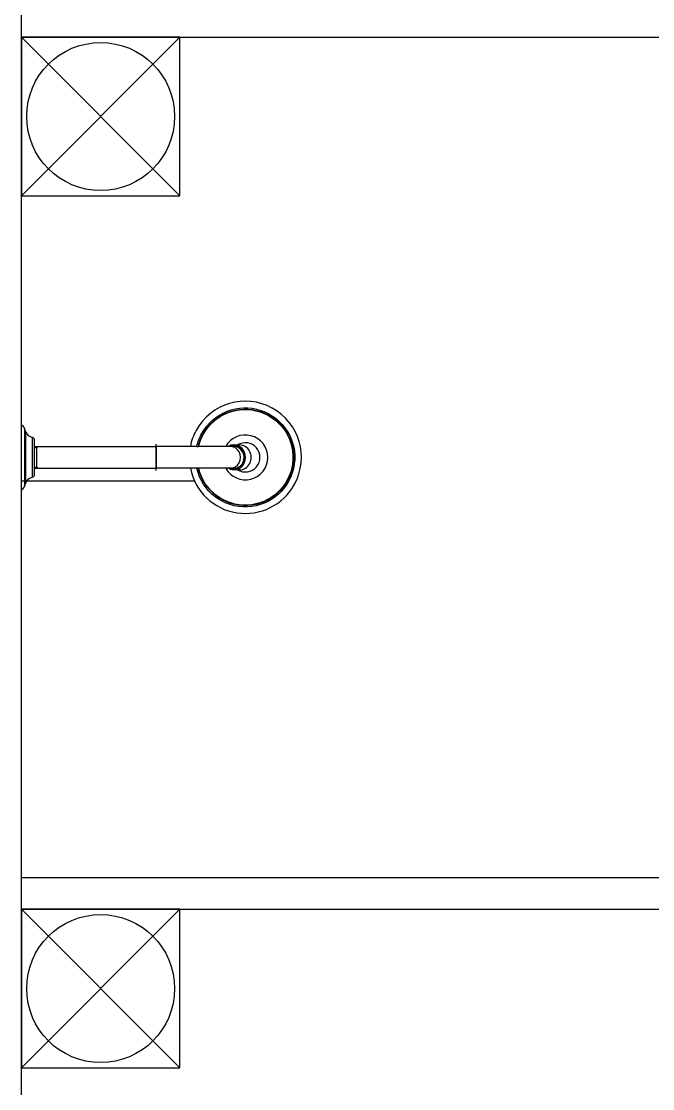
# Model space of a CAD drawing. Header units: millimetres. Extents: x 999 to 1260, y -38 to 225.
# Drawn here: x 1065.437 to 1066.035, y 79.832 to 80.842 of the extents above; entities that cross this region are included whole.
import ezdxf
from ezdxf.enums import TextEntityAlignment as Align

# ---------------------------------------------------------------- set-up
doc = ezdxf.new("R2010")
doc.units = ezdxf.units.MM
doc.linetypes.add('DASHDOT', pattern=[1, 0.5, -0.25, 0, -0.25])
doc.layers.add('I-ARQ', color=8, linetype='Continuous')
doc.styles.add('ROMANS', font='romans', dxfattribs={"oblique": 15})

# ---------------------------------------------------------------- blocks, each defined once
blk = doc.blocks.new('praça')
at = {"layer": 'I-ARQ'}
for p, q in [((1253.4708, 25.3444), (1259.4158, 25.3444)), ((1255.8658, 25.3444), (1255.7158, 25.1944)), ((1255.8658, 25.1944), (1255.7158, 25.3444)), ((1255.7158, 25.3444), (1255.7158, 25.1944)), ((1255.8658, 25.3444), (1255.7158, 25.3444)), ((1255.8658, 25.3444), (1255.8658, 24.1344)), ((1255.8658, 25.1944), (1255.8658, 25.3444)), ((1255.8958, 25.3444), (1255.8958, 24.1344)), ((1256.2708, 25.1806), (1256.2708, 25.3444)), ((1256.6908, 25.3444), (1256.5408, 25.1944)), ((1256.6908, 25.1944), (1256.5408, 25.3444)), ((1256.5408, 25.3444), (1256.5408, 25.1944)), ((1256.6908, 25.3444), (1256.5408, 25.3444)), ((1256.6908, 25.3444), (1256.6908, 24.1344)), ((1256.6908, 25.1944), (1256.6908, 25.3444)), ((1255.7158, 25.1944), (1255.8658, 25.1944)), ((1256.5408, 25.1944), (1256.6908, 25.1944))]:
    blk.add_line(p, q, dxfattribs=at)
at = {"layer": 'I-ARQ', "ltscale": 0.200747}
blk.add_lwpolyline([(1256.2662, 25.3414, -0.164371), (1256.2624, 25.3444), (1256.3242, 25.3444, -0.164371), (1256.3205, 25.3414)], format="xyb", dxfattribs=at)
at = {"layer": 'I-ARQ'}
blk.add_lwpolyline([(1256.3205, 25.3414), (1256.2662, 25.3414), (1256.2694, 25.3403), (1256.3173, 25.3403)], close=True, dxfattribs=at)
for points in [[(1256.2743, 25.3342, 0.280777), (1256.2694, 25.3403)], [(1256.3124, 25.3342, -0.377188), (1256.3104, 25.3324), (1256.2762, 25.3324, -0.377188), (1256.2743, 25.3342)], [(1256.3173, 25.3403, 0.280777), (1256.3124, 25.3342)], [(1256.283, 25.1845, 0.700978), (1256.2679, 25.0859, 1), (1256.3188, 25.1791, 0.07613), (1256.3037, 25.1845)], [(1256.3037, 25.1783, -0.06962), (1256.3158, 25.1737, -5.480122), (1256.283, 25.1783)], [(1256.283, 25.151, 3.836175), (1256.3037, 25.151)], [(1256.2816, 25.1398, 1.802734), (1256.3051, 25.1398)]]:
    blk.add_lwpolyline(points, format="xyb", dxfattribs=at)
at = {"layer": 'I-ARQ', "ltscale": 0.352288}
blk.add_lwpolyline([(1256.3124, 25.3342), (1256.2743, 25.3342)], dxfattribs=at)
at = {"layer": 'I-ARQ', "ltscale": 0.029062}
for points in [[(1256.284, 25.3324), (1256.284, 25.3301), (1256.283, 25.3283)], [(1256.3026, 25.3324), (1256.3026, 25.3301)]]:
    blk.add_lwpolyline(points, dxfattribs=at)
at = {"layer": 'I-ARQ'}
for points in [[(1256.283, 25.3324), (1256.283, 25.2168)], [(1256.3037, 25.3324), (1256.3037, 25.2168)]]:
    blk.add_lwpolyline(points, dxfattribs=at)
at = {"layer": 'I-ARQ', "ltscale": 0.242325}
blk.add_lwpolyline([(1256.3037, 25.3301), (1256.283, 25.3301)], dxfattribs=at)
at = {"layer": 'I-ARQ', "ltscale": 0.218093}
blk.add_lwpolyline([(1256.3026, 25.3301), (1256.2852, 25.3301)], dxfattribs=at)
at = {"layer": 'I-ARQ', "ltscale": 0.025813}
blk.add_lwpolyline([(1256.3026, 25.3301), (1256.3037, 25.3283)], dxfattribs=at)
at = {"layer": 'I-ARQ', "linetype": 'DASHDOT', "ltscale": 0.30975}
blk.add_lwpolyline([(1256.2809, 25.2168), (1256.3057, 25.2168)], dxfattribs=at)
at = {"layer": 'I-ARQ', "ltscale": 0.06322}
for points in [[(1256.283, 25.1845), (1256.283, 25.2168)], [(1256.3037, 25.1845), (1256.3037, 25.2168)], [(1256.283, 25.151), (1256.283, 25.1845)], [(1256.3037, 25.1783), (1256.3037, 25.1845)], [(1256.283, 25.1415), (1256.283, 25.151)], [(1256.3037, 25.1415), (1256.3037, 25.151)]]:
    blk.add_lwpolyline(points, dxfattribs=at)
at = {"layer": 'I-ARQ', "ltscale": 0.258125}
blk.add_lwpolyline([(1256.3037, 25.2168), (1256.283, 25.2168)], dxfattribs=at)
at = {"layer": 'I-ARQ', "ltscale": 0.06322}
for points in [[(1256.3037, 25.1783), (1256.3037, 25.1769, -0.067971), (1256.3152, 25.1725, -5.429636), (1256.283, 25.1769)], [(1256.3037, 25.151), (1256.3037, 25.1766, -0.067551), (1256.315, 25.1723, -5.416932), (1256.283, 25.1766)]]:
    blk.add_lwpolyline(points, format="xyb", dxfattribs=at)
at = {"layer": 'I-ARQ', "ltscale": 0.067122}
blk.add_lwpolyline([(1256.2816, 25.138), (1256.2816, 25.1435, -0.128945), (1256.283, 25.1487)], format="xyb", dxfattribs=at)
at = {"layer": 'I-ARQ', "ltscale": 0.067121}
for points in [[(1256.3051, 25.1434), (1256.3051, 25.1398)], [(1256.3051, 25.1398), (1256.3051, 25.138)]]:
    blk.add_lwpolyline(points, dxfattribs=at)
at = {"layer": 'I-ARQ'}
for centre in [(1255.7908, 25.2694), (1256.6158, 25.2694)]:
    blk.add_circle(centre, 0.07, dxfattribs=at)
for centre, major_axis, ratio, start_param, end_param in [((1256.2933, 25.1436), (0.0113, 0), 0.939693, 2.733001, 6.691776), ((1256.2933, 25.1436), (0.0112, 0), 0.939693, 2.754134, 6.670642), ((1256.2933, 25.1434), (0.0118, 0), 0.939692, 3.141598, 6.28319), ((1256.2933, 25.1435), (0.0105, 0), 0.939697, 2.94214, 3.141549), ((1256.2933, 25.1435), (0.0105, 0), 0.939693, 3.141564, 4.21239), ((1256.2933, 25.1466), (0.0103, 0), 0.939693, 3.141592, 6.283185), ((1256.2933, 25.1429), (0.00722, 0.00722), 0.999999, 2.168493, 2.329509), ((1256.2933, 25.1435), (0.0105, 0), 0.939693, 4.212389, 6.283156), ((1256.2933, 25.1429), (0.00722, -0.00722), 0.999999, 0.812087, 0.973104), ((1256.2933, 25.1434), (0.0118, 0), 0.942389, -0.000812, 0.496811), ((1256.2933, 25.1435), (0.0105, 0), 0.93969, -0.000035, 0.199438), ((1256.2933, 25.138), (0.0118, 0), 0.939693, 3.141565, 4.21239), ((1256.2933, 25.138), (0.0118, 0), 0.939693, 4.212389, 6.283156)]:
    blk.add_ellipse(centre, major_axis=major_axis, ratio=ratio, start_param=start_param, end_param=end_param, dxfattribs=at)
at = {"layer": 'I-ARQ', "width": 1, "flags": 3}
blk.add_attdef('CODIGO', text='', height=0.024, rotation=360, dxfattribs=at).set_placement((1257.0158, 34.8444), align=Align.MIDDLE)
at = {"layer": 'I-ARQ', "text_generation_flag": 4, "width": 1, "flags": 3}
blk.add_attdef('CODIGO', text='', height=0.024, rotation=360, dxfattribs=at).set_placement((1258.8708, 16.0277), align=Align.MIDDLE)
at = {"layer": 'I-ARQ', "style": 'ROMANS', "width": 1}
blk.add_attdef('0.00', (1278.7034, -45.8668), '', height=0.36, dxfattribs=at)

msp = doc.modelspace()

# ---------------------------------------------------------------- block references
at = {"layer": 'I-ARQ', "rotation": 90}
msp.add_blockref('praça', (1090.7819, -1175.8639), dxfattribs=at)

doc.saveas('drawing.dxf')
